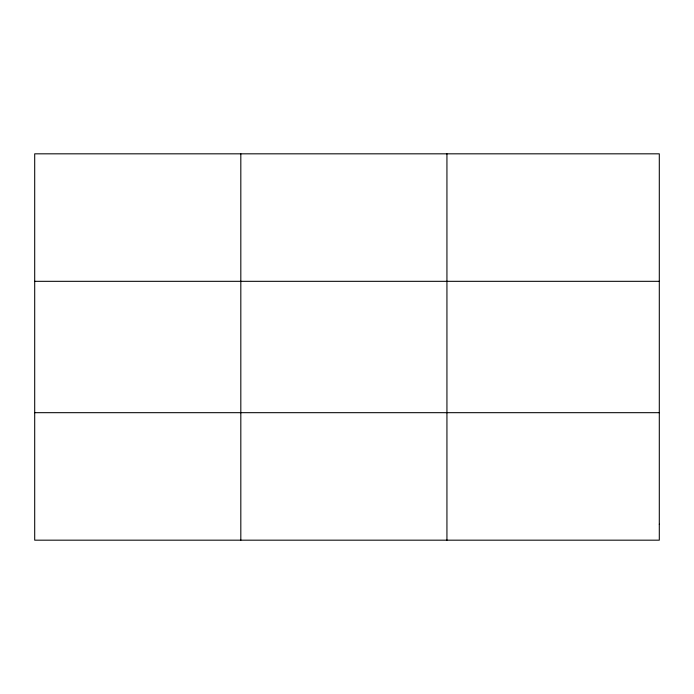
<?xml version="1.0" encoding="UTF-8"?>
<svg xmlns="http://www.w3.org/2000/svg" width="694" height="694" viewBox="0 0 694 694"><rect width="100%" height="100%" fill="white"/><g stroke="black" fill="none" stroke-linecap="round" stroke-linejoin="round"><path stroke-width="1.04" d="M240.818 540.175L240.818 153.825M446.936 540.175L446.936 153.825M34.7 281.322L659.3 281.322M34.7 412.678L659.3 412.678M659.3 524.23L659.3 540.175L34.7 540.175L34.7 153.825L659.3 153.825L659.3 524.23"/></g></svg>
